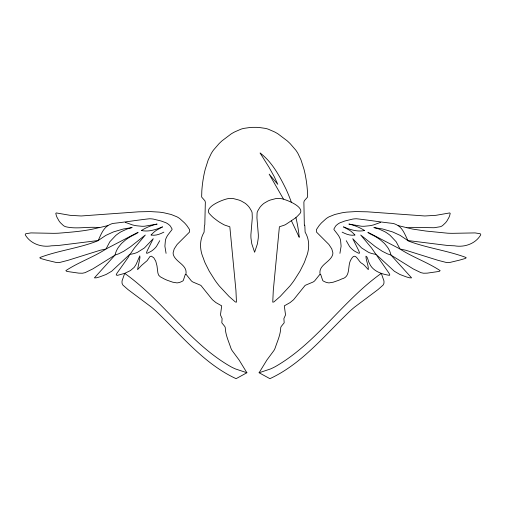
<?xml version="1.0" encoding="UTF-8"?>
<svg xmlns="http://www.w3.org/2000/svg" width="506" height="506" viewBox="0 0 506 506"><rect width="100%" height="100%" fill="white"/><g stroke="black" fill="none" stroke-linecap="round" stroke-linejoin="round"><path stroke-width="0.76" d="M185.835 274.537C188.017 265.207 176.221 262.589 173.482 255.157A6.932 6.932 0 0 1 173.153 252.646L174.235 248.844L177.125 244.461L189.453 232.127L189.567 229.572L186.942 225.682A52.112 52.112 0 0 0 184.456 222.83L179.807 218.624A23.712 23.712 0 0 0 176.879 216.789L171.136 214.481L164.033 212.811A77.462 77.462 0 0 0 159.289 212.122L150.2 211.571L138.6 211.818L81.194 215.973L70.1 215.322L56.28 212.931L55.786 213.349L56.286 215.436A21.113 21.113 0 0 0 57.001 217.308L58.943 220.793A24.13 24.13 0 0 0 60.48 222.798L63.37 225.537A10.088 10.088 0 0 0 65.489 226.682C76.425 229.408 87.93 226.384 99.031 227.599C86.197 231.071 71.877 232.115 58.342 233.203A119.865 119.865 0 0 1 53.06 233.317L30.948 232.912L25.8 233.74A1.113 1.113 0 0 0 25.3 234.917C30.556 243.854 41.568 247.586 51.568 245.802A201.761 201.761 0 0 0 58.772 245.435L98.177 240.527L105.798 235.41L113.42 231.925L123.369 228.99L132.117 227.555L127.354 228.883L121.276 231.653A38.152 38.152 0 0 0 115.785 235.454L109.84 241.754L106.013 248.971L138.125 232.248L137.025 233.291L132.041 235.809A49.462 49.462 0 0 0 125.589 239.907L121.453 243.531L118.366 247.364A24.92 24.92 0 0 0 115.874 252.203L114.97 255.049L118.461 253.898L123.78 251.235L130.624 246.675L145.298 235.043L134.469 247.927L130.08 254.309L132.098 253.999A25.515 25.515 0 0 0 137.487 252.323L144.412 247.946L153.261 238.68L147.157 250.837L146.424 253.126L147.562 253.183L151.281 251.216A21.53 21.53 0 0 0 156.455 246.473L159.751 240.692M339.924 253.354L341.107 246.188L340.563 240.167A15.161 15.161 0 0 0 339.785 237.959L339.488 237.32A18.115 18.115 0 0 0 337.863 234.657L333.992 229.604A2.132 2.132 0 0 1 333.954 228.952L335.598 226.093A14.838 14.838 0 0 1 340.045 222.773L344.959 220.97L352.752 219.073A27.52 27.52 0 0 1 356.528 218.763C368.804 220.11 380.986 222.153 393.213 223.443A23.845 23.845 0 0 1 396.274 224.607C402.871 227.485 405.034 235.176 408.14 240.919C426.887 248.035 447.177 250.508 465.95 257.459L466.165 257.851L465.115 258.528L459.454 260.147L449.979 262.424L446.526 262.525L438.101 260.35L405.742 250.23L399.98 249.015C412.713 257.25 427.494 262.26 440.15 270.628L439.202 271.412L427.19 273.145L423.541 273.227L420.941 272.664L413.212 268.914L390.929 255.043L411.599 277.864L409.677 277.832A76.102 76.102 0 0 1 406.008 276.776L399.885 274.48L394.332 271.241L375.907 254.221L389.133 273.36L389.803 274.992L389.437 275.327C381.828 274.214 372.758 271.21 369.462 263.512C368.191 261.703 367.717 256.479 365.933 256.188C366.009 260.698 368.627 265.422 368.305 269.641C366.414 267.655 364.775 265.353 362.473 263.765C358.02 262.051 355.781 250.97 351.145 259.281C346.964 265.599 351.316 276.788 341.689 278.97A70.359 70.359 0 0 1 338.64 280.318L333.214 282.203L329.204 282.867A7.033 7.033 0 0 1 328.008 282.778L326.787 282.5A18.191 18.191 0 0 1 325.466 282.076L323.302 281.032A2.764 2.764 0 0 1 322.657 280.343L320.785 274.695L320.254 274.518A2.403 2.403 0 0 0 319.552 274.79L314.713 280.824A10.708 10.708 0 0 1 313.1 282.019L305.143 285.365L293.594 299.716L290.071 302.601L284.302 305.858L285.536 314.934L283.891 318.559L284.189 322.79L281.33 326.326A5.781 5.781 0 0 0 280.741 327.61C280.552 334.763 277.377 341.272 275.15 348.002A14.048 14.048 0 0 1 273.91 350.538L266.896 360.019L259.11 372.751L269.9 378.671C302.063 363.789 324.631 335.276 349.766 311.316A115.324 115.324 0 0 1 354.567 307.142L378.02 289.558L383.105 285.087L383.965 283.284L383.972 281.001L381.315 273.366C342.714 300.716 316.939 342.682 275.549 366.496A61.662 61.662 0 0 1 270.438 368.975L259.11 372.751M246.89 372.751L236.1 378.671C203.943 363.808 181.363 335.244 156.234 311.316A115.324 115.324 0 0 0 151.433 307.142L127.98 289.558L122.895 285.087L122.035 283.284L122.028 281.001L124.685 273.366L130.403 270.583L134.21 267.345L136.063 264.493L139.814 255.878L139.934 257.763L137.569 269.641L141.566 265.41L147.094 260.679L149.997 256.51L151.389 256.169L153.786 257.794L155.759 261.159L156.993 265.871L157.897 273.025L158.682 275.226L160.345 276.839L164.311 278.97A70.359 70.359 0 0 0 167.359 280.318L172.786 282.203L176.796 282.867A7.033 7.033 0 0 0 177.992 282.778L179.213 282.5A18.191 18.191 0 0 0 180.534 282.076L182.698 281.032A2.764 2.764 0 0 0 183.343 280.343L185.215 274.695L185.746 274.518A2.403 2.403 0 0 1 186.448 274.79L191.287 280.824A10.708 10.708 0 0 0 192.9 282.019L200.857 285.365L212.406 299.716L215.929 302.601L221.698 305.858L220.464 314.934L222.109 318.559L221.811 322.79L224.67 326.326A5.781 5.781 0 0 1 225.259 327.61C225.448 334.763 228.623 341.272 230.85 348.002A14.048 14.048 0 0 0 232.09 350.538L239.104 360.019L246.89 372.751L235.562 368.975A61.662 61.662 0 0 1 230.451 366.496C189.061 342.682 163.286 300.716 124.685 273.366L117.512 275.334L116.197 274.992L116.867 273.36L128.252 257.301L129.966 254.164L111.668 271.241L106.115 274.48L99.992 276.776A76.102 76.102 0 0 1 96.323 277.832L94.401 277.864L115.071 255.043L92.788 268.914L85.059 272.664L82.459 273.227L78.809 273.145L66.798 271.412L65.85 270.628C78.506 262.26 93.287 257.25 106.02 249.015L100.258 250.23L67.899 260.35L59.474 262.525L56.021 262.424L46.546 260.147L40.885 258.528L39.835 257.851L40.05 257.459C58.892 250.362 79.486 248.187 98.164 240.673C100.877 234.79 103.332 227.479 109.726 224.607A23.845 23.845 0 0 1 112.787 223.443C125.014 222.153 137.196 220.11 149.472 218.763A27.52 27.52 0 0 1 153.248 219.073L161.041 220.97L165.962 222.76A14.838 14.838 0 0 1 170.402 226.093L172.046 228.952A2.132 2.132 0 0 1 172.008 229.604L168.137 234.651A18.115 18.115 0 0 0 166.512 237.32L166.215 237.959A15.161 15.161 0 0 0 165.437 240.167L164.893 246.188L166.076 253.354M163.855 232.14C159.978 234.126 155.551 235.935 151.123 235.018M380.638 222.374L373.447 224.942A48.481 48.481 0 0 1 369.31 225.777L364.276 226.264A33.288 33.288 0 0 1 361.474 226.233L349.013 224.101M99.106 227.706L107.879 225.587M156.986 224.101L144.526 226.233A33.288 33.288 0 0 1 141.724 226.264L136.69 225.777A48.481 48.481 0 0 1 132.553 224.942L125.361 222.374M364.605 230.502C357.388 232.109 350.044 229.616 343.441 226.859L349.791 230.407A29.038 29.038 0 0 1 354.883 235.012M354.877 235.018C350.449 235.935 346.022 234.126 342.145 232.14M141.395 230.502C148.612 232.109 155.956 229.616 162.559 226.859L156.209 230.407A29.038 29.038 0 0 0 151.117 235.012M398.121 225.587L406.894 227.706M304.631 225.208L304.688 225.296A1.303 1.303 0 0 1 304.827 225.632L305.124 232.178A6.686 6.686 0 0 1 305.472 232.766C309.919 240.654 309.438 250.154 305.852 258.218A54.553 54.553 0 0 1 304.093 263L299.982 271.178L294.372 280.071A97.936 97.936 0 0 1 289.856 286.067L280.172 296.459L273.873 301.968L272.753 302.171L273.291 290.469L279.394 226.783L283.765 225.347A18.349 18.349 0 0 0 285.51 224.632L295.403 218.016A34.054 34.054 0 0 0 298.951 214.588C307.395 207.53 285.226 198.94 280.337 198.51A20.335 20.335 0 0 0 275.694 198.624L270.223 200.072A32.466 32.466 0 0 0 267.725 201.141L264.202 203.178A18.475 18.475 0 0 0 262.374 204.671L261.241 205.809A23.833 23.833 0 0 0 259.698 207.656L257.598 211.198A9.424 9.424 0 0 0 257.086 212.912L256.94 217.922L258.326 234.62A42.415 42.415 0 0 1 258.256 238.111L257.421 243.848L254.613 252.266L251.805 243.848L250.963 238.111A42.415 42.415 0 0 1 250.9 234.62L252.285 217.922L252.133 212.912A9.424 9.424 0 0 0 251.621 211.198L249.521 207.656A23.833 23.833 0 0 0 247.984 205.809L246.846 204.671A18.475 18.475 0 0 0 245.018 203.178L241.495 201.141A32.466 32.466 0 0 0 239.003 200.072L233.532 198.624A20.335 20.335 0 0 0 228.883 198.51C223.994 198.94 201.831 207.53 210.268 214.588A34.054 34.054 0 0 0 213.817 218.016L217.295 220.673A75.862 75.862 0 0 0 219.787 222.368L223.715 224.632A18.349 18.349 0 0 0 225.461 225.347L229.832 226.783L235.935 290.469L236.466 302.171L235.347 301.968L229.054 296.459L219.364 286.067A97.936 97.936 0 0 1 214.848 280.071L209.244 271.178L205.132 263A54.553 54.553 0 0 1 203.374 258.218C199.781 250.154 199.301 240.654 203.754 232.766A6.686 6.686 0 0 1 204.101 232.178L204.399 225.632A1.303 1.303 0 0 1 204.538 225.296L204.588 225.208A5.515 5.515 0 0 0 204.803 224.816L205.341 202.153L204.911 200.774L201.881 197.34A1.556 1.556 0 0 1 201.654 196.815L201.818 190.939A123.597 123.597 0 0 1 202.153 186.967A132.755 132.755 0 0 1 203.001 180.281L203.804 175.626A103.939 103.939 0 0 1 205.272 169.149L208.194 159.972L211.236 153.552A38.905 38.905 0 0 1 213.456 150.111L218.908 143.805A82.642 82.642 0 0 1 222.02 140.839L231.229 133.875A58.898 58.898 0 0 1 234.79 131.864L241.014 129.163A29.272 29.272 0 0 1 243.683 128.41L250.04 127.493A58.234 58.234 0 0 1 252.81 127.348L256.409 127.348A58.234 58.234 0 0 1 259.186 127.493L265.542 128.41A29.272 29.272 0 0 1 268.205 129.163L274.435 131.864A58.898 58.898 0 0 1 277.996 133.875L287.199 140.839A82.642 82.642 0 0 1 290.317 143.805L295.763 150.111A38.905 38.905 0 0 1 297.99 153.552L301.026 159.972L303.954 169.149A103.939 103.939 0 0 1 305.422 175.626L306.225 180.281A128.176 128.176 0 0 1 307.408 190.939L307.566 196.815A1.556 1.556 0 0 1 307.338 197.34L304.315 200.774L303.878 202.153L304.321 224.594A4.921 4.921 0 0 0 304.637 225.208M283.436 199.016L269.16 174.159L277.8 184.355L274.322 176.822L268.971 167.208L260.065 152.951C272.038 161.983 279.388 175.727 285.915 188.915A156.424 156.424 0 0 1 291.386 202.33M291.507 220.97L299.229 237.333A139.764 139.764 0 0 0 295.909 217.574M346.249 240.692L349.545 246.473A21.53 21.53 0 0 0 354.719 251.216L358.438 253.183L359.576 253.126L358.843 250.837L352.739 238.68L361.588 247.946L368.513 252.323A25.515 25.515 0 0 0 373.902 253.999L375.92 254.309L371.53 247.927L360.702 235.043L375.376 246.675L382.22 251.235L387.539 253.898L391.03 255.049L390.126 252.203A24.92 24.92 0 0 0 387.634 247.364L384.547 243.531L380.411 239.914A49.462 49.462 0 0 0 373.959 235.809L368.975 233.291L367.875 232.248L399.987 248.971L396.16 241.754L390.215 235.454A38.152 38.152 0 0 0 384.724 231.653L378.646 228.883L373.883 227.555L382.631 228.99L392.58 231.925L400.202 235.41L407.817 240.533L447.228 245.435A201.761 201.761 0 0 0 454.432 245.802C464.432 247.586 475.444 243.854 480.7 234.917A1.113 1.113 0 0 0 480.2 233.74L475.052 232.912L452.94 233.317A119.865 119.865 0 0 1 447.658 233.203L425.97 231.059L412.675 229.085L406.925 227.751L411.093 227.352L434.135 227.732L440.511 226.682A10.088 10.088 0 0 0 442.63 225.537L445.52 222.798A24.13 24.13 0 0 0 447.057 220.793L448.999 217.308A21.113 21.113 0 0 0 449.714 215.436L450.213 213.349L449.72 212.931L435.9 215.322L424.806 215.973L367.4 211.818L355.8 211.571L346.711 212.122A77.462 77.462 0 0 0 341.967 212.811L334.864 214.481L329.121 216.789A23.712 23.712 0 0 0 326.193 218.624L321.544 222.83A52.112 52.112 0 0 0 319.058 225.682L316.433 229.572L316.547 232.127L328.875 244.461L331.765 248.844L332.847 252.646A6.932 6.932 0 0 1 332.518 255.157C329.779 262.589 317.983 265.207 320.165 274.537M349.02 224.076A49.733 49.733 0 0 1 364.592 230.515M141.408 230.515A49.733 49.733 0 0 1 156.98 224.076"/></g></svg>
